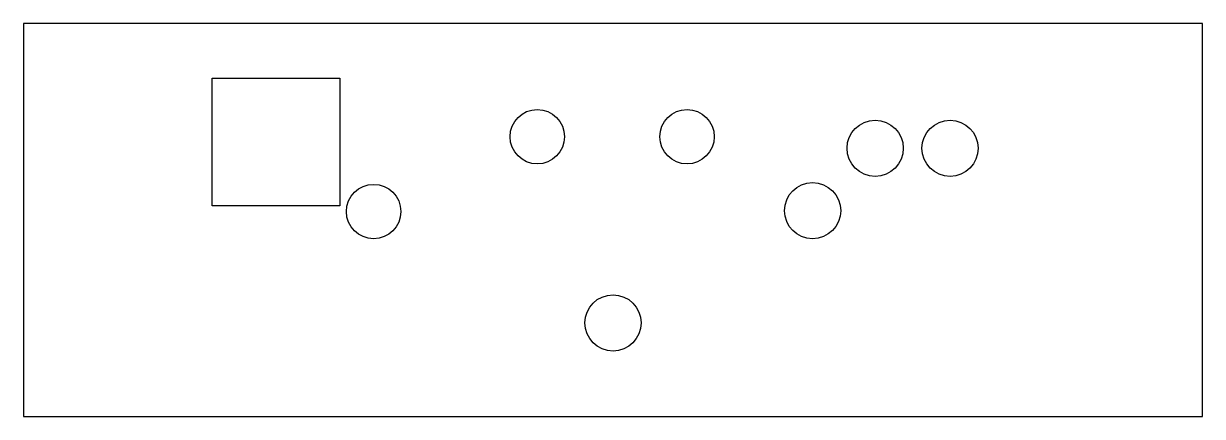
# Model space of a CAD drawing. Extents: x 102 to 701, y 376 to 576.
import ezdxf

# ---------------------------------------------------------------- set-up
doc = ezdxf.new("R2010")
doc.units = 0
doc.layers.add('Layer_1', color=7, linetype='CONTINUOUS')

msp = doc.modelspace()

# ---------------------------------------------------------------- linework, layer by layer
at = {"layer": 'Layer_1', "color": 7}
for p, q in [((101.555903, 575.734928), (101.555903, 375.736386)), ((401.417028, 575.734928), (101.555903, 575.734928)), ((101.555903, 575.734928), (101.555903, 575.734928)), ((701.278139, 575.734928), (401.417028, 575.734928)), ((701.278139, 375.736386), (701.278139, 575.734928)), ((197.511458, 547.909581), (262.510764, 547.909581)), ((197.511458, 482.910275), (197.511458, 547.909581)), ((197.511458, 547.909581), (197.511458, 547.909581)), ((262.510764, 547.909581), (262.510764, 482.910275)), ((362.884861, 531.990483), (362.884861, 531.990483)), ((439.076028, 531.990483), (439.076028, 531.990483)), ((534.793472, 526.522428), (534.793472, 526.522428)), ((572.893472, 526.522428), (572.893472, 526.522428)), ((279.646944, 493.890483), (279.646944, 493.890483)), ((502.955278, 494.772428), (502.955278, 494.772428)), ((262.510764, 482.910275), (197.511458, 482.910275)), ((401.417028, 437.622428), (401.417028, 437.622428)), ((101.555903, 375.736386), (401.417028, 375.736386)), ((401.417028, 375.736386), (701.278139, 375.736386))]:
    msp.add_line(p, q, dxfattribs=at)
for points in [[(349.029528, 518.143956), (349.029528, 525.791808), (355.237006, 531.990483), (362.884861, 531.990483)], [(362.884861, 531.990483), (370.532716, 531.990483), (376.731389, 525.791808), (376.731389, 518.143956)], [(425.229528, 518.143956), (425.229528, 525.791808), (431.4282, 531.990483), (439.076028, 531.990483)], [(439.076028, 531.990483), (446.723883, 531.990483), (452.922584, 525.791808), (452.922584, 518.143956)], [(520.505972, 512.234928), (520.505972, 520.125678), (526.902765, 526.522428), (534.793472, 526.522428)], [(534.793472, 526.522428), (542.68418, 526.522428), (549.080972, 520.125678), (549.080972, 512.234928)], [(558.605972, 512.234928), (558.605972, 520.125678), (565.002765, 526.522428), (572.893472, 526.522428)], [(572.893472, 526.522428), (580.78418, 526.522428), (587.180972, 520.125678), (587.180972, 512.234928)], [(362.884861, 504.297428), (355.237006, 504.297428), (349.029528, 510.496103), (349.029528, 518.143956)], [(376.731389, 518.143956), (376.731389, 510.496103), (370.532716, 504.297428), (362.884861, 504.297428)], [(439.076028, 504.297428), (431.4282, 504.297428), (425.229528, 510.496103), (425.229528, 518.143956)], [(452.922584, 518.143956), (452.922584, 510.496103), (446.723883, 504.297428), (439.076028, 504.297428)], [(534.793472, 497.947428), (526.902765, 497.947428), (520.505972, 504.344178), (520.505972, 512.234928)], [(549.080972, 512.234928), (549.080972, 504.344178), (542.68418, 497.947428), (534.793472, 497.947428)], [(572.893472, 497.947428), (565.002765, 497.947428), (558.605972, 504.344178), (558.605972, 512.234928)], [(587.180972, 512.234928), (587.180972, 504.344178), (580.78418, 497.947428), (572.893472, 497.947428)], [(265.800417, 480.043956), (265.800417, 487.691808), (271.999095, 493.890483), (279.646944, 493.890483)], [(279.646944, 493.890483), (287.2948, 493.890483), (293.493472, 487.691808), (293.493472, 480.043956)], [(488.667778, 480.484928), (488.667778, 488.375678), (495.06457, 494.772428), (502.955278, 494.772428)], [(502.955278, 494.772428), (510.845985, 494.772428), (517.242778, 488.375678), (517.242778, 480.484928)], [(279.646944, 466.197428), (271.999095, 466.197428), (265.800417, 472.396103), (265.800417, 480.043956)], [(293.493472, 480.043956), (293.493472, 472.396103), (287.2948, 466.197428), (279.646944, 466.197428)], [(502.955278, 466.197428), (495.06457, 466.197428), (488.667778, 472.594178), (488.667778, 480.484928)], [(517.242778, 480.484928), (517.242778, 472.594178), (510.845985, 466.197428), (502.955278, 466.197428)], [(387.129528, 423.334928), (387.129528, 431.225678), (393.526292, 437.622428), (401.417028, 437.622428)], [(401.417028, 437.622428), (409.307736, 437.622428), (415.704528, 431.225678), (415.704528, 423.334928)], [(401.417028, 409.047428), (393.526292, 409.047428), (387.129528, 415.444178), (387.129528, 423.334928)], [(415.704528, 423.334928), (415.704528, 415.444178), (409.307736, 409.047428), (401.417028, 409.047428)]]:
    msp.add_open_spline(points, degree=3, dxfattribs=at)

doc.saveas('drawing.dxf')
